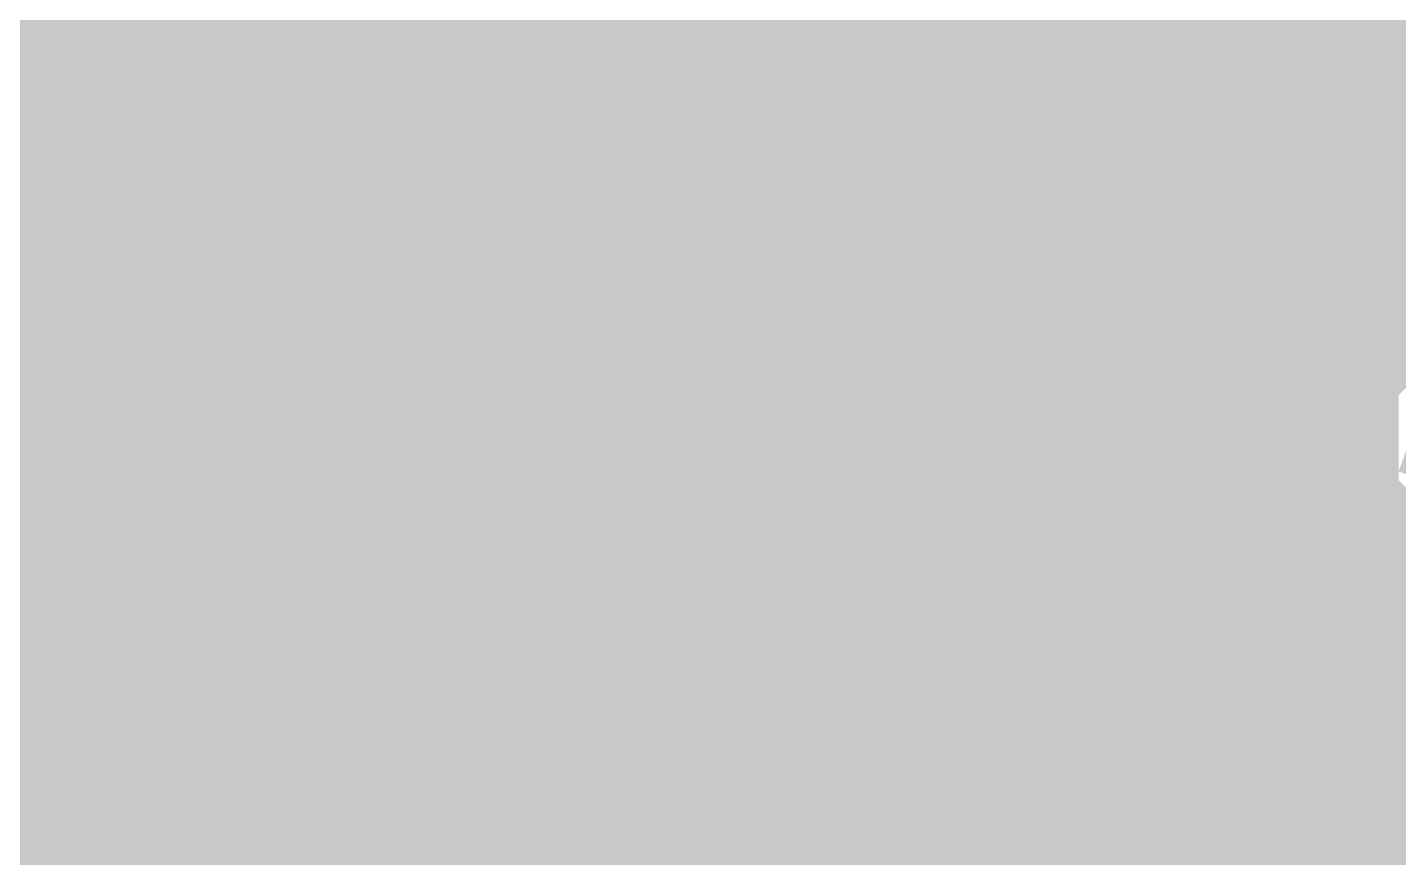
# Model space of a CAD drawing. Extents: x -5 to 157, y -120 to 103.
# Drawn here: x 70.46 to 76.96, y 65.06 to 69 of the extents above; entities that cross this region are included whole.
import ezdxf

# ---------------------------------------------------------------- set-up
doc = ezdxf.new("R2010")
doc.units = 0
doc.header["$MEASUREMENT"] = 0
doc.layers.get('0').update_dxf_attribs({"linetype": 'CONTINUOUS'})
for name, color, linetype in [('22-304-2_BOT', 7, 'CONTINUOUS'), ('22-304-2_DRD', 7, 'CONTINUOUS'), ('22-304-2_DRL', 2, 'CONTINUOUS'), ('22-304-2_IN1', 4, 'CONTINUOUS'), ('22-304-2_IN2', 3, 'CONTINUOUS'), ('22-304-2_SMB', 5, 'CONTINUOUS'), ('22-304-2_SMT', 10, 'CONTINUOUS'), ('22-304-2_SPB', 14, 'CONTINUOUS'), ('22-304-2_SPT', 9, 'CONTINUOUS'), ('22-304-2_SSB', 12, 'CONTINUOUS'), ('22-304-2_SST', 11, 'CONTINUOUS'), ('22-304-2_TOP', 13, 'CONTINUOUS'), ('THRUHOLE_TAP', 7, 'CONTINUOUS')]:
    doc.layers.add(name, color=color, linetype=linetype)

# ---------------------------------------------------------------- blocks, each defined once
blk = doc.blocks.new('RECTANGLE_3')
blk.add_solid([(0.4826, 0.4064), (0.4826, -0.4064), (-0.4826, 0.4064), (-0.4826, -0.4064)])
blk = doc.blocks.new('ROUND_39')
at = {"const_width": 0.40005}
blk.add_lwpolyline([(-0.200024, 0, 1), (0.200024, 0, 1)], format="xyb", close=True, dxfattribs=at)
blk = doc.blocks.new('RECTANGLE_11')
blk.add_solid([(0.40005, 0.29972), (0.40005, -0.29972), (-0.40005, 0.29972), (-0.40005, -0.29972)])
blk = doc.blocks.new('ROUND_88')
at = {"const_width": 0.10033}
blk.add_lwpolyline([(-0.050164, 0, 1), (0.050164, 0, 1)], format="xyb", close=True, dxfattribs=at)
blk = doc.blocks.new('ROUND_42')
at = {"const_width": 0.40005}
blk.add_lwpolyline([(-0.200024, 0, 1), (0.200024, 0, 1)], format="xyb", close=True, dxfattribs=at)
blk = doc.blocks.new('RECTANGLE_32')
blk.add_solid([(0.44958, 0.65024), (0.44958, -0.65024), (-0.44958, 0.65024), (-0.44958, -0.65024)])
blk = doc.blocks.new('ROUND_80')
at = {"const_width": 0.10033}
blk.add_lwpolyline([(-0.050164, 0, 1), (0.050164, 0, 1)], format="xyb", close=True, dxfattribs=at)

msp = doc.modelspace()

# ---------------------------------------------------------------- linework, layer by layer
at = {"layer": '22-304-2_BOT'}
for points, const_width in [([(72.1106, 69.469), (72.1106, 68.8594)], 0.254), ([(75.565, 67.3862), (75.565, 69.1642), (75.6158, 69.215)], 0.635), ([(72.11822, 69.35724), (72.11822, 68.40728)], 0.254), ([(73.025, 69.215), (73.025, 66.421), (74.422, 65.024), (83.439, 65.024), (84.455, 66.04), (84.582, 66.04)], 0.254), ([(72.1106, 68.8594), (70.1294, 68.8594)], 0.254), ([(70.4342, 68.8594), (70.4342, 64.77)], 0.254), ([(70.6628, 68.8594), (70.6628, 64.78778)], 0.254), ([(70.8914, 68.8594), (70.8914, 64.7446)], 0.254), ([(71.12, 68.8594), (71.12, 64.63284)], 0.254), ([(71.3486, 68.8594), (71.3486, 64.41186)], 0.254), ([(71.5772, 68.8594), (71.5772, 61.214)], 0.254), ([(71.8058, 68.8594), (71.8058, 61.214)], 0.254), ([(72.0344, 68.8594), (72.0344, 61.214)], 0.254), ([(76.835, 68.8594), (76.52258, 68.8594)], 0.254), ([(76.52258, 68.8594), (76.52258, 68.40728)], 0.254), ([(76.6064, 68.8594), (76.6064, 67.3354)], 0.254), ([(76.835, 68.8594), (76.835, 67.7037)], 0.254), ([(76.835, 68.8594), (76.835, 67.7037)], 0.254), ([(72.11822, 68.7324), (67.945, 68.7324)], 0.254), ([(76.835, 68.7324), (76.52258, 68.7324)], 0.254), ([(74.422, 68.453), (74.4728, 68.4022), (75.565, 68.4022), (75.565, 67.3862)], 0.635), ([(72.11822, 68.5038), (69.9897, 68.5038)], 0.254), ([(76.835, 68.5038), (76.52258, 68.5038)], 0.254), ([(72.39, 68.40728), (72.11822, 68.40728)], 0.254), ([(72.263, 68.40728), (72.263, 61.214)], 0.254), ([(72.39, 68.40728), (72.39, 66.421)], 0.254), ([(76.52258, 68.40728), (76.3905, 68.40728)], 0.254), ([(76.3905, 68.4022), (76.3905, 68.3006)], 0.254), ([(76.3905, 68.4022), (76.3905, 68.3006)], 0.254), ([(76.5556, 68.3006), (76.3905, 68.3006)], 0.254), ([(76.5556, 68.3006), (76.5556, 66.8782)], 0.254), ([(72.39, 68.2752), (69.9897, 68.2752)], 0.254), ([(76.835, 68.2752), (76.5556, 68.2752)], 0.254), ([(72.39, 68.0466), (69.9897, 68.0466)], 0.254), ([(76.835, 68.0466), (76.5556, 68.0466)], 0.254), ([(73.66, 67.96024), (73.66, 66.68262)], 0.254), ([(72.39, 67.818), (69.9897, 67.818)], 0.254), ([(73.7743, 67.818), (73.66, 67.818)], 0.254), ([(76.835, 67.818), (76.5556, 67.818)], 0.254), ([(73.8632, 67.73672), (73.8632, 66.47942)], 0.254), ([(72.39, 67.5894), (69.9897, 67.5894)], 0.254), ([(74.1426, 67.5894), (73.66, 67.5894)], 0.254), ([(74.0918, 67.60718), (74.0918, 66.25082)], 0.254), ([(76.73594, 67.5894), (76.5556, 67.5894)], 0.254), ([(74.3204, 67.5513), (74.3204, 66.02222)], 0.254), ([(74.549, 67.55384), (74.549, 65.79362)], 0.254), ([(74.5744, 67.55892), (74.5744, 66.8782)], 0.254), ([(72.39, 67.3608), (69.9897, 67.3608)], 0.254), ([(74.5744, 67.3608), (73.66, 67.3608)], 0.254), ([(76.61402, 67.3608), (76.5556, 67.3608)], 0.254), ([(72.39, 67.1322), (69.9897, 67.1322)], 0.254), ([(74.5744, 67.1322), (73.66, 67.1322)], 0.254), ([(75.565, 65.9638), (74.422, 67.1068)], 0.254), ([(72.39, 66.9036), (69.9897, 66.9036)], 0.254), ([(74.5744, 66.9036), (73.66, 66.9036)], 0.254), ([(74.5744, 66.8782), (74.5744, 66.4718)], 0.254), ([(76.5556, 66.8782), (76.5556, 66.4718)], 0.254), ([(76.6064, 66.7766), (76.6064, 65.659)], 0.254), ([(72.39, 66.675), (69.9897, 66.675)], 0.254), ([(73.66, 66.68262), (74.5744, 65.76822)], 0.254), ([(74.5744, 66.675), (73.66762, 66.675)], 0.254), ([(76.64704, 66.675), (76.5556, 66.675)], 0.254), ([(74.5744, 66.4718), (74.5744, 65.76822)], 0.254), ([(76.5556, 66.4718), (76.5556, 65.659)], 0.254), ([(72.39, 66.4464), (69.215, 66.4464)], 0.254), ([(74.5744, 66.4464), (73.89622, 66.4464)], 0.254), ([(76.7969, 66.4464), (76.5556, 66.4464)], 0.254), ([(76.835, 66.4083), (76.835, 65.659)], 0.254), ([(72.42302, 66.2178), (69.37756, 66.2178)], 0.254), ([(74.5744, 66.2178), (74.12482, 66.2178)], 0.254), ([(77.12202, 66.2178), (76.5556, 66.2178)], 0.254), ([(77.0636, 66.2432), (77.0636, 65.659)], 0.254), ([(72.4916, 66.07556), (72.4916, 61.214)], 0.254), ([(74.6379, 65.9638), (75.565, 65.9638)], 0.381), ([(76.4921, 65.9638), (75.565, 65.9638)], 0.381), ([(72.56018, 65.9892), (69.46392, 65.9892)], 0.254), ([(72.5805, 65.96888), (73.97242, 64.57442)], 0.254), ([(74.5744, 65.9892), (74.35342, 65.9892)], 0.254), ([(83.50504, 65.9892), (76.5556, 65.9892)], 0.254), ([(72.7202, 65.82664), (72.7202, 61.214)], 0.254), ([(72.78624, 65.7606), (69.48678, 65.7606)], 0.254), ([(83.27644, 65.7606), (76.5556, 65.7606)], 0.254), ([(83.17484, 65.659), (76.5556, 65.659)], 0.254), ([(72.9488, 65.59804), (72.9488, 61.214)], 0.254), ([(73.01484, 65.532), (69.45122, 65.532)], 0.254), ([(73.1774, 65.36944), (73.1774, 61.34608)], 0.254), ([(73.24344, 65.3034), (69.34708, 65.3034)], 0.254), ([(73.406, 65.14084), (73.406, 61.45022)], 0.254), ([(73.47204, 65.0748), (69.14388, 65.0748)], 0.254)]:
    msp.add_lwpolyline(points, dxfattribs=dict(at, const_width=const_width))
at = {"layer": '22-304-2_BOT', "const_width": 0.254}
for points in [[(73.66, 67.96024, 0.2544814), (74.422, 67.54556)], [(76.835, 67.7037, 0.2014867), (76.56295, 67.056)], [(74.422, 67.54622, 0.0422326), (74.57437, 67.55911)], [(76.56322, 67.056, 0.4142136), (77.47, 66.14922)], [(72.39, 66.421, 0.1989124), (72.57599, 65.97199)], [(72.39, 66.421, 0.1989124), (72.57599, 65.97199)]]:
    msp.add_lwpolyline(points, format="xyb", dxfattribs=at)
at = {"layer": '22-304-2_DRD', "const_width": 0.254}
for points in [[(74.168, 69.088), (73.787, 68.707)], [(74.676, 69.088), (74.168, 69.088)], [(75.057, 68.707), (74.676, 69.088)], [(74.168, 68.834), (74.168, 68.707)], [(74.295, 68.834), (74.168, 68.834)], [(74.295, 68.707), (74.295, 68.834)], [(74.549, 68.834), (74.549, 68.707)], [(74.676, 68.834), (74.549, 68.834)], [(74.676, 68.707), (74.676, 68.834)], [(73.787, 68.707), (73.787, 68.199)], [(74.168, 68.707), (74.295, 68.707)], [(74.549, 68.707), (74.676, 68.707)], [(75.057, 68.199), (75.057, 68.707)], [(74.295, 68.072), (74.041, 68.326)], [(74.803, 68.326), (74.549, 68.072)], [(73.787, 68.199), (74.168, 67.818)], [(74.676, 67.818), (75.057, 68.199)], [(74.549, 68.072), (74.295, 68.072)], [(74.168, 67.818), (74.676, 67.818)], [(74.168, 67.7418), (73.787, 67.3608)], [(74.676, 67.7418), (74.168, 67.7418)], [(75.057, 67.3608), (74.676, 67.7418)], [(77.216, 67.691), (76.835, 67.31)], [(74.168, 67.4878), (74.168, 67.3608)], [(74.295, 67.4878), (74.168, 67.4878)], [(74.295, 67.3608), (74.295, 67.4878)], [(74.549, 67.4878), (74.549, 67.3608)], [(74.676, 67.4878), (74.549, 67.4878)], [(74.676, 67.3608), (74.676, 67.4878)], [(73.787, 67.3608), (73.787, 66.8528)], [(74.168, 67.3608), (74.295, 67.3608)], [(74.549, 67.3608), (74.676, 67.3608)], [(75.057, 66.8528), (75.057, 67.3608)], [(76.835, 67.31), (76.835, 66.802)], [(74.295, 66.7258), (74.041, 66.9798)], [(74.803, 66.9798), (74.549, 66.7258)], [(73.787, 66.8528), (74.168, 66.4718)], [(74.676, 66.4718), (75.057, 66.8528)], [(76.835, 66.802), (77.216, 66.421)], [(74.549, 66.7258), (74.295, 66.7258)], [(74.168, 66.4718), (74.676, 66.4718)]]:
    msp.add_lwpolyline(points, dxfattribs=at)
at = {"layer": '22-304-2_IN1', "const_width": 0.254}
for points in [[(71.1454, 82.74812), (71.1454, 65.278)], [(70.9168, 82.46872), (70.9168, 65.278)], [(73.8886, 73.025), (73.8886, 67.60464)], [(74.1172, 73.025), (74.1172, 67.76974)], [(74.3458, 73.025), (74.3458, 67.83324)], [(74.5744, 73.025), (74.5744, 67.82054)], [(74.803, 73.025), (74.803, 67.7291)], [(75.0316, 73.025), (75.0316, 67.50812)], [(75.2602, 73.025), (75.2602, 65.278)], [(73.66, 71.90232), (73.66, 65.278)], [(71.374, 71.72452), (71.374, 65.278)], [(73.4314, 71.65594), (73.4314, 65.278)], [(70.6882, 71.5899), (70.6882, 65.278)], [(72.517, 71.56196), (72.517, 65.278)], [(72.7456, 71.58736), (72.7456, 65.278)], [(72.9742, 71.53402), (72.9742, 65.278)], [(73.2028, 71.55434), (73.2028, 65.278)], [(71.6026, 71.47814), (71.6026, 65.278)], [(72.2884, 71.40956), (72.2884, 65.278)], [(71.8312, 71.37654), (71.8312, 65.278)], [(72.0598, 71.35622), (72.0598, 65.278)], [(70.4596, 71.20636), (70.4596, 65.278)], [(75.4888, 69.9389), (75.4888, 65.278)], [(76.8604, 69.79412), (76.8604, 67.45732)], [(75.7174, 69.55536), (75.7174, 65.278)], [(76.6318, 69.51472), (76.6318, 65.278)], [(75.946, 69.4182), (75.946, 65.278)], [(76.4032, 69.40296), (76.4032, 65.278)], [(76.1746, 69.37502), (76.1746, 65.278)], [(86.36, 68.9356), (67.61988, 68.9356)], [(86.36, 68.707), (55.372, 68.707)], [(86.36, 68.4784), (63.17488, 68.4784)], [(86.36, 68.2498), (63.45174, 68.2498)], [(86.36, 68.0212), (63.56604, 68.0212)], [(74.17308, 67.7926), (63.59398, 67.7926)], [(86.36, 67.7926), (74.67092, 67.7926)], [(73.85304, 67.564), (63.54826, 67.564)], [(76.94676, 67.564), (74.99096, 67.564)], [(73.72858, 67.3354), (63.4111, 67.3354)], [(76.79436, 67.3354), (75.11542, 67.3354)], [(73.69302, 67.1068), (65.01892, 67.1068)], [(76.74102, 67.1068), (75.15098, 67.1068)], [(73.72858, 66.8782), (65.33896, 66.8782)], [(76.76134, 66.8782), (75.11542, 66.8782)], [(75.0316, 66.70548), (75.0316, 65.278)], [(76.8604, 66.65468), (76.8604, 65.278)], [(73.85304, 66.6496), (65.46342, 66.6496)], [(73.8886, 66.60896), (73.8886, 65.278)], [(76.86294, 66.6496), (74.99096, 66.6496)], [(74.803, 66.4845), (74.803, 65.278)], [(74.17308, 66.421), (68.93814, 66.421)], [(74.1172, 66.44386), (74.1172, 65.278)], [(74.5744, 66.39306), (74.5744, 65.278)], [(77.10932, 66.421), (74.67092, 66.421)], [(74.3458, 66.38036), (74.3458, 65.278)], [(83.86826, 66.1924), (69.18452, 66.1924)], [(83.85556, 65.9638), (69.28866, 65.9638)], [(83.91906, 65.7352), (69.30644, 65.7352)], [(84.08416, 65.5066), (69.2531, 65.5066)], [(86.36, 65.278), (69.10324, 65.278)], [(86.36, 65.278), (69.10324, 65.278)]]:
    msp.add_lwpolyline(points, dxfattribs=at)
for points in [[(74.422, 67.83578, 0.4142136), (73.69302, 67.1068)], [(75.15098, 67.1068, 0.4142136), (74.422, 67.83578)], [(77.47, 67.78498, 0.4142136), (76.74102, 67.056)], [(73.69302, 67.1068, 0.4142136), (74.422, 66.37782)], [(74.422, 66.37782, 0.4142136), (75.15098, 67.1068)], [(76.74102, 67.056, 0.4142136), (77.47, 66.32702)]]:
    msp.add_lwpolyline(points, format="xyb", dxfattribs=at)
at = {"layer": '22-304-2_IN2', "const_width": 0.254}
for points in [[(72.263, 91.69654), (72.263, 40.55364)], [(72.4916, 91.72702), (72.4916, 40.24122)], [(72.7202, 91.50604), (72.7202, 60.99048)], [(72.0344, 91.48826), (72.0344, 40.74668)], [(71.8058, 91.34602), (71.8058, 40.87368)], [(72.9488, 91.35872), (72.9488, 61.31814)], [(71.5772, 91.25204), (71.5772, 64.22898)], [(73.1774, 91.2622), (73.1774, 61.48324)], [(71.12, 91.18346), (71.12, 64.77254)], [(71.3486, 91.20124), (71.3486, 64.59474)], [(73.406, 91.20378), (73.406, 68.59778)], [(73.6346, 91.18346), (73.6346, 69.11086)], [(75.2348, 73.3933), (75.2348, 69.07784)], [(75.4634, 73.3933), (75.4634, 58.98134)], [(75.692, 73.3933), (75.692, 58.84418)], [(75.9206, 73.3933), (75.9206, 58.59272)], [(76.1492, 73.3933), (76.1492, 42.71772)], [(76.3778, 73.3933), (76.3778, 42.71264)], [(76.6064, 73.3933), (76.6064, 67.60972)], [(76.835, 73.3933), (76.835, 67.86118)], [(77.0636, 73.3933), (77.0636, 67.99834)], [(70.8914, 71.28764), (70.8914, 64.86906)], [(70.6628, 70.99046), (70.6628, 64.90462)], [(70.4342, 70.83552), (70.4342, 64.89192)], [(73.53046, 68.961), (68.11518, 68.961)], [(91.55684, 68.961), (75.31354, 68.961)], [(73.43394, 68.7324), (67.86372, 68.7324)], [(91.58224, 68.7324), (75.41006, 68.7324)], [(73.39584, 68.5038), (63.627, 68.5038)], [(91.66352, 68.5038), (75.44562, 68.5038)], [(73.406, 68.30822), (73.406, 61.57214)], [(73.41108, 68.2752), (63.78448, 68.2752)], [(91.81846, 68.2752), (75.43292, 68.2752)], [(73.47966, 68.0466), (63.86576, 68.0466)], [(77.20076, 68.0466), (75.36434, 68.0466)], [(75.2348, 67.82562), (75.2348, 59.04992)], [(73.61428, 67.818), (63.89116, 67.818)], [(73.6346, 67.79514), (73.6346, 61.60516)], [(76.78166, 67.818), (75.22718, 67.818)], [(73.86828, 67.5894), (63.86576, 67.5894)], [(73.8632, 67.59194), (73.8632, 61.58484)], [(76.5937, 67.5894), (74.97572, 67.5894)], [(75.0062, 67.60972), (75.0062, 59.06262)], [(74.0918, 67.48018), (74.0918, 61.50864)], [(74.549, 67.43446), (74.549, 61.09208)], [(74.7776, 67.49034), (74.7776, 59.02706)], [(74.3204, 67.43192), (74.3204, 61.36386)], [(76.48956, 67.3608), (63.78448, 67.3608)], [(76.44638, 67.1322), (63.627, 67.1322)], [(76.454, 66.9036), (63.32982, 66.9036)], [(76.5175, 66.675), (69.09308, 66.675)], [(76.6064, 66.50228), (76.6064, 64.43472)], [(76.6445, 66.4464), (69.36486, 66.4464)], [(76.87818, 66.2178), (69.50964, 66.2178)], [(76.835, 66.24828), (76.835, 64.68618)], [(77.0636, 66.11366), (77.0636, 64.82334)], [(83.55584, 65.9892), (69.58584, 65.9892)], [(83.59394, 65.7606), (69.60616, 65.7606)], [(83.69046, 65.532), (69.57314, 65.532)], [(83.86826, 65.3034), (69.48424, 65.3034)], [(84.23402, 65.0748), (69.31914, 65.0748)]]:
    msp.add_lwpolyline(points, dxfattribs=at)
for points in [[(74.422, 69.47916, 0.4142136), (73.39584, 68.453)], [(75.44816, 68.453, 0.4142136), (74.422, 69.47916)], [(73.39584, 68.453, 0.4142136), (74.422, 67.42684)], [(74.422, 67.42684, 0.4142136), (75.44816, 68.453)], [(77.47, 68.08216, 0.4142136), (76.44384, 67.056)], [(76.44384, 67.056, 0.4142136), (77.47, 66.02984)]]:
    msp.add_lwpolyline(points, format="xyb", dxfattribs=at)
at = {"layer": '22-304-2_SSB', "const_width": 0.1524}
for points in [[(71.9455, 71.9455), (71.9455, 69.0245), (70.3072, 69.0245), (70.3072, 71.9455), (71.9455, 71.9455)], [(76.6445, 69.0245), (76.6445, 71.9455), (78.2828, 71.9455), (78.2828, 69.0245), (76.6445, 69.0245)], [(76.2, 68.58), (72.39, 68.58), (72.39, 71.755), (76.2, 71.755), (76.2, 68.58)], [(77.15758, 68.17106), (76.9874, 68.2879), (76.9874, 68.52666), (77.15758, 68.6435), (77.32776, 68.6435), (77.66558, 68.40728), (78.0034, 68.6435), (78.0034, 68.17106)], [(71.17842, 68.20154), (71.17842, 68.55714), (71.00824, 68.61556), (70.83806, 68.61556), (70.67042, 68.55714), (70.67042, 68.20154), (70.83806, 68.14312), (71.00824, 68.14312), (71.68642, 68.37934)], [(73.47966, 67.83578), (73.47966, 68.19138), (73.30948, 68.2498), (73.14184, 68.2498), (72.97166, 68.19138), (72.97166, 67.83578), (73.14184, 67.77482), (73.30948, 67.77482), (73.98766, 68.01358)], [(74.7395, 65.2145), (74.7395, 68.1355), (76.3778, 68.1355), (76.3778, 65.2145), (74.7395, 65.2145)], [(77.15758, 67.33286), (76.9874, 67.4497), (76.9874, 67.68846), (77.15758, 67.8053), (77.32776, 67.8053), (77.66558, 67.56908), (78.0034, 67.8053), (78.0034, 67.33286)], [(70.83806, 67.30492), (70.67042, 67.42176), (70.67042, 67.66052), (70.83806, 67.77736), (71.00824, 67.77736), (71.34606, 67.54114), (71.68642, 67.77736), (71.68642, 67.30492)], [(72.97166, 67.4116), (72.97166, 67.17538)], [(72.97166, 67.29222), (73.98766, 67.29222), (73.81748, 67.17538)], [(77.4954, 66.7893), (76.9874, 66.9671)], [(77.4954, 66.49466), (77.4954, 66.85026), (77.66558, 66.9671), (77.83576, 66.9671), (78.0034, 66.85026), (78.0034, 66.49466), (76.9874, 66.49466)], [(71.17842, 66.76136), (70.67042, 66.93916)], [(71.17842, 66.46672), (71.17842, 66.82232), (71.34606, 66.93916), (71.51624, 66.93916), (71.68642, 66.82232), (71.68642, 66.46672), (70.67042, 66.46672)], [(73.98766, 66.69278), (73.14184, 66.69278), (72.97166, 66.63182), (72.97166, 66.27622), (73.14184, 66.2178), (73.98766, 66.2178)]]:
    msp.add_lwpolyline(points, dxfattribs=at)
at = {"layer": '22-304-2_SST'}
for points, const_width in [([(67.7164, 63.754), (67.7164, 67.564), (70.739, 67.564), (70.739, 63.2206), (68.2498, 63.2206), (67.7164, 63.754)], 0.20066), ([(78.3336, 67.056), (78.3336, 63.246), (75.311, 63.246), (75.311, 67.5894), (77.8002, 67.5894), (78.3336, 67.056)], 0.20066), ([(72.10044, 66.85026), (71.25462, 66.85026), (71.08444, 66.91122), (71.08444, 67.26682), (71.25462, 67.32524), (72.10044, 67.32524)], 0.1524), ([(74.92238, 66.82994), (74.07656, 66.82994), (73.90638, 66.88836), (73.90638, 67.24396), (74.07656, 67.30238), (74.92238, 67.30238)], 0.1524), ([(71.08444, 66.13144), (71.08444, 66.36766)], 0.1524), ([(71.08444, 66.25082), (72.10044, 66.25082), (71.93026, 66.36766)], 0.1524), ([(73.90638, 66.10858), (73.90638, 66.34734)], 0.1524), ([(73.90638, 66.22796), (74.92238, 66.22796), (74.7522, 66.34734)], 0.1524), ([(71.08444, 65.59042), (71.25462, 65.70726), (71.42226, 65.76822), (71.76262, 65.76822), (71.93026, 65.70726), (72.10044, 65.59042), (72.10044, 65.47104), (71.93026, 65.35166), (71.76262, 65.29324), (71.42226, 65.29324), (71.25462, 65.35166), (71.08444, 65.47104), (71.08444, 65.59042)], 0.1524), ([(74.07656, 65.74536), (73.90638, 65.68694), (73.90638, 65.33134), (74.07656, 65.27038), (74.41438, 65.27038), (74.58456, 65.38976), (74.58456, 65.74536), (74.92238, 65.74536), (74.92238, 65.27038)], 0.1524)]:
    msp.add_lwpolyline(points, dxfattribs=dict(at, const_width=const_width))
at = {"layer": '22-304-2_TOP'}
for points, const_width in [([(71.12, 78.359), (71.12, 68.07962)], 0.254), ([(71.3486, 78.359), (71.3486, 68.30822)], 0.254), ([(71.5772, 78.359), (71.5772, 68.53682)], 0.254), ([(71.8058, 78.359), (71.8058, 68.76542)], 0.254), ([(72.0344, 78.359), (72.0344, 68.99402)], 0.254), ([(70.8914, 74.3331), (70.8914, 67.85102)], 0.254), ([(74.60742, 71.56958), (70.80758, 67.7672)], 0.254), ([(68.58, 65.786), (68.707, 65.659), (69.596, 65.659), (75.057, 71.12), (80.391, 71.12), (81.28, 70.231), (81.28, 68.5546)], 0.254), ([(75.2348, 70.39864), (75.2348, 68.85686)], 0.254), ([(76.2, 70.104), (76.2, 68.5546), (76.2, 70.104), (76.2, 68.5546)], 0.254), ([(70.80758, 69.71284), (70.80758, 67.7672)], 0.254), ([(75.24242, 69.71284), (75.24242, 68.84162)], 0.254), ([(76.2, 69.64934), (76.2, 68.5546)], 0.381), ([(71.99884, 68.961), (70.80758, 68.961)], 0.254), ([(75.24242, 68.961), (75.17384, 68.961)], 0.254), ([(73.55332, 68.7197), (70.04812, 65.2145)], 0.254), ([(71.77024, 68.7324), (70.80758, 68.7324)], 0.254), ([(76.2, 67.4624), (76.2, 68.5546)], 0.381), ([(73.406, 68.56984), (73.406, 64.4906)], 0.254), ([(71.54164, 68.5038), (70.80758, 68.5038)], 0.254), ([(73.51522, 68.5038), (73.33742, 68.5038)], 0.254), ([(73.1774, 68.34124), (73.1774, 64.4906)], 0.254), ([(71.31304, 68.2752), (70.80758, 68.2752)], 0.254), ([(73.53046, 68.2752), (73.10882, 68.2752)], 0.254), ([(72.9488, 68.11264), (72.9488, 64.4906)], 0.254), ([(71.08444, 68.0466), (70.80758, 68.0466)], 0.254), ([(73.6092, 68.0466), (72.88022, 68.0466)], 0.254), ([(75.2348, 68.04914), (75.2348, 64.2112)], 0.254), ([(75.24242, 68.06438), (75.24242, 67.3989)], 0.254), ([(73.6346, 68.00088), (73.6346, 64.4906)], 0.254), ([(72.7202, 67.88404), (72.7202, 64.4906)], 0.254), ([(70.85584, 67.818), (70.80758, 67.818)], 0.254), ([(73.7743, 67.818), (72.65162, 67.818)], 0.254), ([(75.24242, 67.818), (75.0697, 67.818)], 0.254), ([(73.8632, 67.73672), (73.8632, 64.4906)], 0.254), ([(75.0062, 67.75704), (75.0062, 64.2112)], 0.254), ([(72.4916, 67.65544), (72.4916, 64.77254)], 0.254), ([(74.1426, 67.5894), (72.42302, 67.5894)], 0.254), ([(74.0918, 67.60718), (74.0918, 64.4906)], 0.254), ([(75.24242, 67.5894), (74.7014, 67.5894)], 0.254), ([(74.7776, 67.61734), (74.7776, 64.2112)], 0.254), ([(74.3204, 67.5513), (74.3204, 64.4906)], 0.254), ([(74.549, 67.55384), (74.549, 64.4906)], 0.254), ([(72.263, 67.42684), (72.263, 64.77254)], 0.254), ([(76.51242, 67.3989), (75.24242, 67.3989)], 0.254), ([(75.4634, 67.3989), (75.4634, 64.17818)], 0.254), ([(75.692, 67.3989), (75.692, 64.04102)], 0.254), ([(75.9206, 67.3989), (75.9206, 63.81242)], 0.254), ([(76.1492, 67.3989), (76.1492, 63.58382)], 0.254), ([(76.3778, 67.3989), (76.3778, 63.41364)], 0.254), ([(76.62926, 67.3989), (76.51242, 67.3989)], 0.254), ([(76.6064, 67.3989), (76.6064, 67.3354)], 0.254), ([(76.61402, 67.3608), (72.19442, 67.3608)], 0.254), ([(72.0344, 67.19824), (72.0344, 64.77254)], 0.254), ([(76.56576, 67.1322), (71.96582, 67.1322)], 0.254), ([(71.8058, 66.96964), (71.8058, 64.77254)], 0.254), ([(76.57592, 66.9036), (71.73722, 66.9036)], 0.254), ([(71.5772, 66.74104), (71.5772, 64.77254)], 0.254), ([(76.6064, 66.7766), (76.6064, 64.1604)], 0.254), ([(76.64704, 66.675), (71.50862, 66.675)], 0.254), ([(71.3486, 66.51244), (71.3486, 64.77254)], 0.254), ([(76.7969, 66.4464), (71.28002, 66.4464)], 0.254), ([(76.835, 66.4083), (76.835, 64.53378)], 0.254), ([(71.12, 66.28384), (71.12, 64.77254)], 0.254), ([(77.12202, 66.2178), (71.05142, 66.2178)], 0.254), ([(77.0636, 66.2432), (77.0636, 64.76746)], 0.254), ([(70.8914, 66.05524), (70.8914, 64.7446)], 0.254), ([(78.2828, 65.9892), (70.82282, 65.9892)], 0.254), ([(70.6628, 65.82664), (70.6628, 64.78778)], 0.254), ([(78.0542, 65.7606), (70.59422, 65.7606)], 0.254), ([(70.4342, 65.59804), (70.4342, 64.77)], 0.254), ([(77.8256, 65.532), (70.36562, 65.532)], 0.254), ([(77.597, 65.3034), (70.13702, 65.3034)], 0.254), ([(77.3684, 65.0748), (69.84492, 65.0748)], 0.254)]:
    msp.add_lwpolyline(points, dxfattribs=dict(at, const_width=const_width))
at = {"layer": '22-304-2_TOP', "const_width": 0.254}
for points in [[(75.24242, 68.84162, 0.2898356), (74.422, 69.35978)], [(73.55332, 68.7197, 0.0746086), (73.5133, 68.453)], [(73.51522, 68.453, 0.4142136), (74.422, 67.54622)], [(74.422, 67.54622, 0.2898355), (75.24242, 68.06438)], [(76.62926, 67.3989, 0.0971185), (76.56202, 67.056)], [(76.56322, 67.056, 0.4142136), (77.47, 66.14922)]]:
    msp.add_lwpolyline(points, format="xyb", dxfattribs=at)

# ---------------------------------------------------------------- block references
at = {"layer": '22-304-2_BOT'}
for name, p in [('RECTANGLE_11', (73.025, 69.215)), ('RECTANGLE_11', (75.6158, 69.215)), ('ROUND_39', (74.422, 68.453)), ('RECTANGLE_3', (75.565, 67.3862)), ('ROUND_39', (74.422, 67.1068)), ('RECTANGLE_3', (75.565, 65.9638))]:
    msp.add_blockref(name, p, dxfattribs=at)
at = {"layer": '22-304-2_DRL'}
for p in [(74.422, 68.453), (74.422, 67.1068)]:
    msp.add_blockref('ROUND_88', p, dxfattribs=at)
at = {"layer": '22-304-2_IN1'}
for p in [(74.422, 68.453), (74.422, 67.1068)]:
    msp.add_blockref('ROUND_42', p, dxfattribs=at)
at = {"layer": '22-304-2_IN2'}
for p in [(74.422, 68.453), (74.422, 67.1068)]:
    msp.add_blockref('ROUND_42', p, dxfattribs=at)
at = {"layer": '22-304-2_SMB'}
for name, p in [('RECTANGLE_11', (73.025, 69.215)), ('RECTANGLE_11', (75.6158, 69.215)), ('RECTANGLE_3', (75.565, 67.3862)), ('RECTANGLE_3', (75.565, 65.9638))]:
    msp.add_blockref(name, p, dxfattribs=at)
at = {"layer": '22-304-2_SMT'}
msp.add_blockref('RECTANGLE_32', (76.2, 68.5546), dxfattribs=at)
at = {"layer": '22-304-2_SPB'}
for name, p in [('RECTANGLE_11', (73.025, 69.215)), ('RECTANGLE_11', (75.6158, 69.215)), ('RECTANGLE_3', (75.565, 67.3862)), ('RECTANGLE_3', (75.565, 65.9638))]:
    msp.add_blockref(name, p, dxfattribs=at)
at = {"layer": '22-304-2_SPT'}
msp.add_blockref('RECTANGLE_32', (76.2, 68.5546), dxfattribs=at)
at = {"layer": '22-304-2_TOP'}
for name, p in [('RECTANGLE_32', (76.2, 68.5546)), ('ROUND_39', (74.422, 68.453)), ('ROUND_39', (74.422, 67.1068))]:
    msp.add_blockref(name, p, dxfattribs=at)
at = {"layer": 'THRUHOLE_TAP'}
for p in [(74.422, 68.453), (74.422, 67.1068)]:
    msp.add_blockref('ROUND_80', p, dxfattribs=at)

doc.saveas('drawing.dxf')
